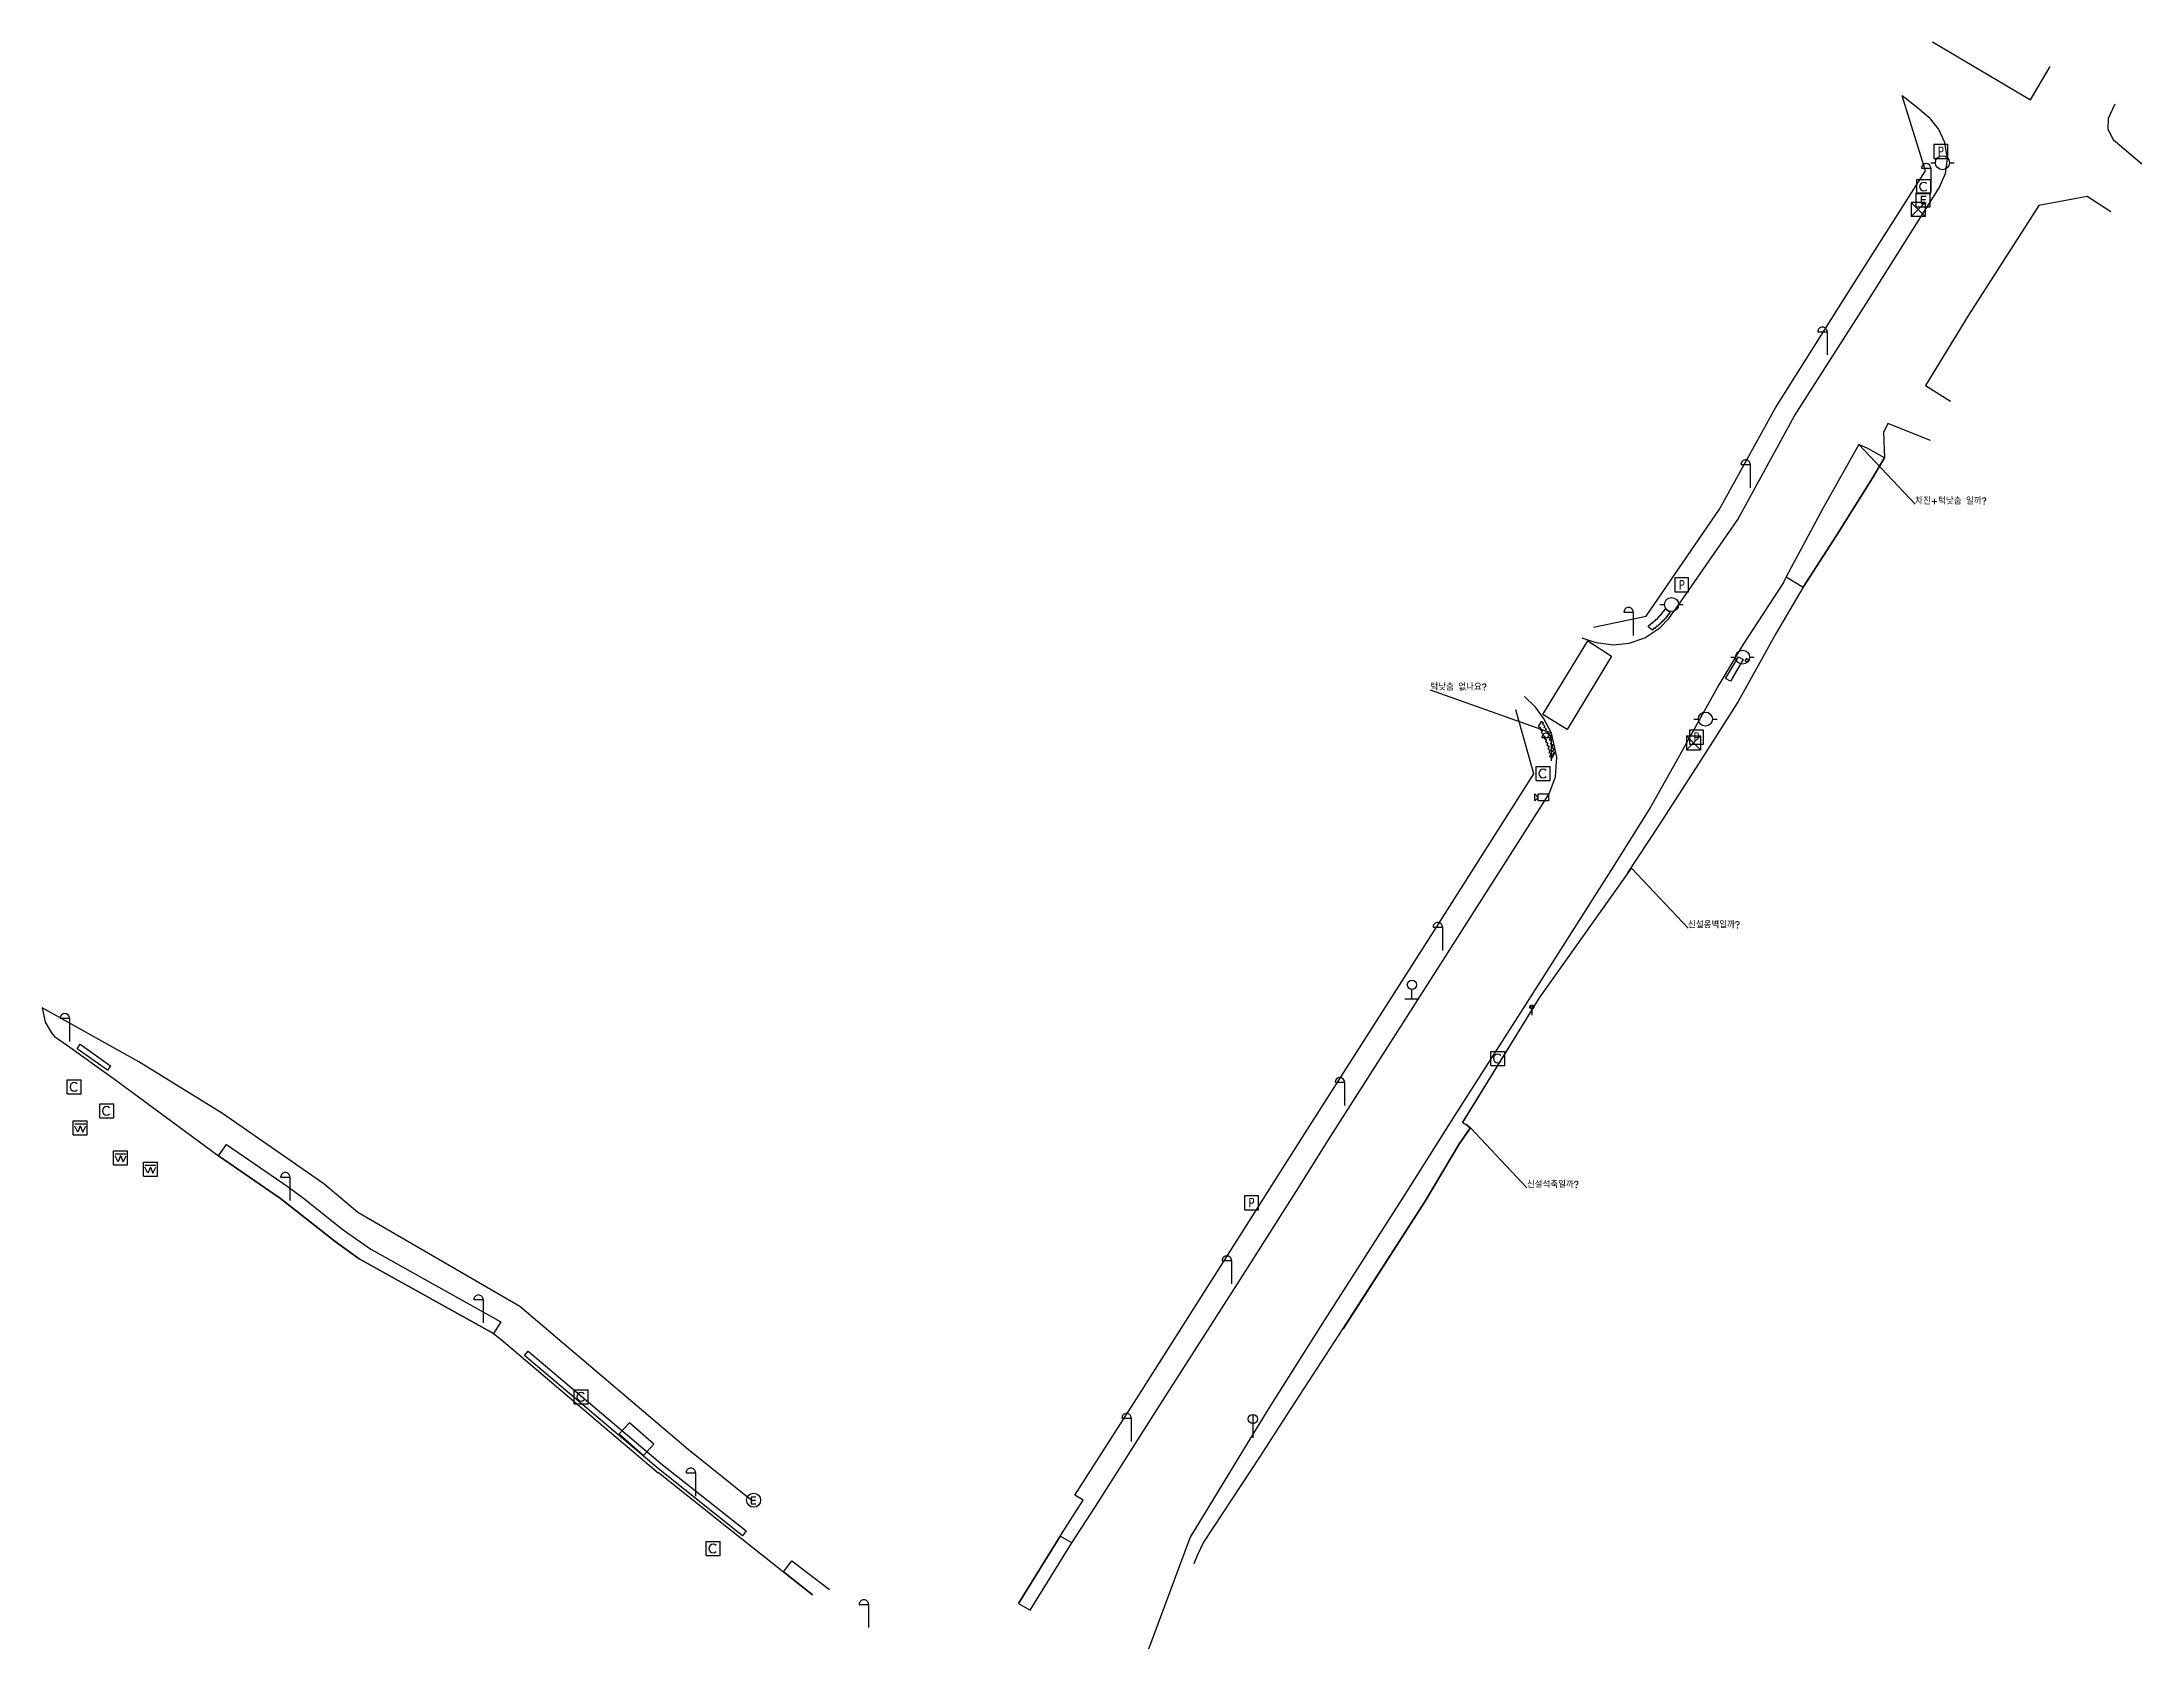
# Model space of a CAD drawing. Header units: millimetres. Extents: x 185651 to 186065, y 561674 to 561940.
# Drawn here: x 185840.3 to 186065.4, y 561673.9 to 561846.2 of the extents above; entities that cross this region are included whole.
import ezdxf
from ezdxf.enums import TextEntityAlignment as Align

# ---------------------------------------------------------------- set-up
doc = ezdxf.new("R2010")
doc.units = ezdxf.units.MM
for name, color, linetype in [('..ERR', 2, 'Continuous'), ('.F도로', 1, 'Continuous'), ('.F버스정류장', 7, 'Continuous'), ('.F석축', 7, 'Continuous'), ('.F옹벽', 7, 'Continuous'), ('.F인도', 1, 'Continuous'), ('.F장편', 4, 'Continuous'), ('.F차량진입', 7, 'Continuous'), ('.F턱낮춤', 6, 'Continuous'), ('.F화단', 3, 'Continuous'), ('.F횡단보도', 7, 'Continuous'), ('CCTV', 7, 'Continuous'), ('가로등', 7, 'Continuous'), ('가로등제어기', 7, 'Continuous'), ('경찰맨홀', 1, 'Continuous'), ('규제표지', 1, 'Continuous'), ('맨홀경찰', 1, 'Continuous'), ('맨홀상수', 5, 'Continuous'), ('맨홀전기', 1, 'Continuous'), ('맨홀통신선', 3, 'Continuous'), ('버스정류장', 7, 'Continuous'), ('신호등', 1, 'Continuous'), ('신호등제어기', 3, 'Continuous'), ('전력주', 7, 'Continuous'), ('통신맨홀', 3, 'Continuous')]:
    doc.layers.add(name, color=color, linetype=linetype)
doc.styles.add('GHS', font='ROMANS', dxfattribs={"bigfont": 'ngsw.shx'})

# ---------------------------------------------------------------- blocks, each defined once
blk = doc.blocks.new('CCTV')
at = {"layer": 'CCTV'}
for points in [[(-0.9375, 0.375), (-0.5625, 0), (-0.9375, -0.375)], [(-0.5625, 0.375), (0.5625, 0.375), (0.5625, -0.375), (-0.5625, -0.375)]]:
    blk.add_lwpolyline(points, close=True, dxfattribs=at)
blk = doc.blocks.new('가로등')
at = {"layer": '가로등'}
for p, q in [((-1, 2.5), (0, 2.5)), ((0, 2.5), (0, 0))]:
    blk.add_line(p, q, dxfattribs=at)
at = {"layer": '가로등', "flags": 128}
blk.add_lwpolyline([(0, 2.5, 0.098), (-0.038, 2.691, 0.098), (-0.146, 2.854, 0.098), (-0.309, 2.962, 0.098), (-0.5, 3, 0.098), (-0.691, 2.962, 0.098), (-0.854, 2.854, 0.098), (-0.962, 2.691, 0.098), (-1, 2.5, 0.098)], format="xyb", dxfattribs=at)
blk = doc.blocks.new('가로등제어기')
at = {"layer": '가로등제어기'}
for points in [[(0.75, -0.75), (-0.75, 0.75)], [(0.75, 0.75), (0.75, -0.75), (-0.75, -0.75), (0.75, 0.75), (-0.75, 0.75), (-0.75, -0.75)]]:
    blk.add_lwpolyline(points, dxfattribs=at)
blk = doc.blocks.new('맨홀경찰')
at = {"layer": '맨홀경찰'}
blk.add_lwpolyline([(-0.77, -0.75), (0.73, -0.75), (0.73, 0.75), (-0.77, 0.75)], close=True, dxfattribs=at)
at = {"layer": '맨홀경찰', "style": 'GHS', "width": 0.7}
blk.add_text('P', height=0.935, dxfattribs=at).set_placement((0, 0), align=Align.MIDDLE)
blk = doc.blocks.new('맨홀상수')
at = {"layer": '맨홀상수', "flags": 128}
for points in [[(-0.75, 0.75), (0.75, 0.75)], [(-0.75, -0.75), (-0.75, 0.75)], [(-0.591, 0.425), (0.591, 0.425)], [(0, 0.222), (-0.266, -0.45), (-0.591, 0.2)], [(0, 0.222), (0.266, -0.45), (0.591, 0.2)], [(0.75, -0.75), (0.75, 0.75)], [(-0.75, -0.75), (0.75, -0.75)]]:
    blk.add_lwpolyline(points, dxfattribs=at)
blk = doc.blocks.new('신호등')
at = {"layer": '신호등', "flags": 128}
for points in [[(-1.25, 0), (-0.75, 0)], [(0.75, 0), (1.25, 0)]]:
    blk.add_lwpolyline(points, dxfattribs=at)
at = {"layer": '신호등'}
blk.add_circle((0, 0), 0.75, dxfattribs=at)
blk = doc.blocks.new('맨홀전기')
at = {"layer": '맨홀전기', "flags": 128}
for points in [[(-0.75, -0.75), (-0.75, 0.75)], [(-0.75, 0.75), (0.75, 0.75)], [(0.296, 0.374), (-0.228, 0.374), (-0.228, -0.368), (0.302, -0.368)], [(0.228, 0), (-0.228, 0)], [(0.75, -0.75), (0.75, 0.75)], [(-0.75, -0.75), (0.75, -0.75)]]:
    blk.add_lwpolyline(points, dxfattribs=at)
blk = doc.blocks.new('전력주')
at = {"layer": '전력주', "flags": 128}
for points in [[(0.249, 0.336), (-0.249, 0.336), (-0.249, -0.386), (0.249, -0.386)], [(0.187, -0.025), (-0.249, -0.025)]]:
    blk.add_lwpolyline(points, dxfattribs=at)
at = {"layer": '전력주'}
blk.add_circle((0, 0), 0.75, dxfattribs=at)
blk = doc.blocks.new('정류장버스정류장')
at = {"layer": '.F버스정류장', "flags": 128}
for points in [[(-0.75, 0), (0.75, 0)], [(0, 0), (0, 1)]]:
    blk.add_lwpolyline(points, dxfattribs=at)
at = {"layer": '.F버스정류장'}
blk.add_circle((0, 1.5), 0.5, dxfattribs=at)
blk = doc.blocks.new('맨홀통신선')
at = {"layer": '맨홀통신선', "color": 5, "flags": 128}
for points in [[(-0.75, 0.75), (0.75, 0.75)], [(-0.75, -0.75), (-0.75, 0.75)], [(0.75, -0.75), (0.75, 0.75)], [(-0.75, -0.75), (0.75, -0.75)]]:
    blk.add_lwpolyline(points, dxfattribs=at)
at = {"layer": '맨홀통신선', "color": 5}
blk.add_arc((0, 0), 0.458, 45.884, 314.116, dxfattribs=at)
blk = doc.blocks.new('신호등제어기')
at = {"layer": '신호등제어기', "color": 5}
for points in [[(0.75, 0.75), (-0.75, -0.75)], [(-0.75, 0.75), (0.75, -0.75)], [(-0.75, 0.75), (0.75, 0.75)], [(-0.75, 0.75), (-0.75, -0.75)], [(0.75, 0.75), (0.75, -0.75)], [(-0.75, -0.75), (0.75, -0.75)]]:
    blk.add_lwpolyline(points, dxfattribs=at)
blk = doc.blocks.new('경찰맨홀')
at = {"layer": '경찰맨홀'}
blk.add_lwpolyline([(-0.77, -0.75), (0.73, -0.75), (0.73, 0.75), (-0.77, 0.75)], close=True, dxfattribs=at)
at = {"layer": '경찰맨홀', "style": 'GHS', "width": 0.7}
blk.add_text('P', height=0.935, dxfattribs=at).set_placement((0, 0), align=Align.MIDDLE)
blk = doc.blocks.new('버스정류장')
at = {"layer": '버스정류장'}
blk.add_lwpolyline([(0, 0.65625), (0, 0)], dxfattribs=at)
blk.add_circle((0, 0.875), 0.21875, dxfattribs=at)
at = {"layer": '버스정류장', "style": 'GHS', "width": 0.5}
blk.add_text('B U S', height=0.0896, dxfattribs=at).set_placement((0, 0.875), align=Align.MIDDLE)
blk = doc.blocks.new('통신맨홀')
at = {"layer": '통신맨홀', "color": 5, "flags": 128}
for points in [[(-0.75, -0.75), (-0.75, 0.75)], [(-0.75, 0.75), (0.75, 0.75)], [(0.75, -0.75), (0.75, 0.75)], [(-0.75, -0.75), (0.75, -0.75)]]:
    blk.add_lwpolyline(points, dxfattribs=at)
at = {"layer": '통신맨홀', "color": 5}
blk.add_arc((0, 0), 0.458, 45.884, 314.116, dxfattribs=at)
blk = doc.blocks.new('규제표지')
at = {"layer": '규제표지', "flags": 128}
blk.add_lwpolyline([(0, 2.5), (0, 0)], dxfattribs=at)
at = {"layer": '규제표지'}
blk.add_circle((0, 2), 0.5, dxfattribs=at)

msp = doc.modelspace()

# ---------------------------------------------------------------- linework, layer by layer
at = {"layer": '..ERR', "color": 5}
for points in [[(186035.04, 561803.03), (186041.08, 561796.61)], [(186002.08, 561772.06), (185989.12, 561776.67)], [(186010.69, 561757.58), (186016.73, 561751.17)], [(185993.42, 561729.74), (185999.46, 561723.32)]]:
    msp.add_lwpolyline(points, dxfattribs=at)
at = {"layer": '.F도로'}
for points in [[(186042.94, 561846.18), (186053.43, 561839.97), (186055.54, 561843.57)], [(186006.61, 561783.45), (186012.25, 561784.63), (186020.1, 561796.1), (186026.11, 561806.96), (186034.31, 561820.01), (186042.2, 561832.35), (186039.69, 561840.4)], [(186062.48, 561839.5), (186061.77, 561837.97), (186061.72, 561836.84), (186062.3, 561835.72), (186065.39, 561833.1)], [(186062.07, 561827.98), (186059.51, 561829.6), (186054.34, 561828.64), (186046.79, 561816.88), (186042.18, 561809.35), (186044.85, 561807.67)], [(186042.71, 561803.46), (186038.16, 561805.27), (186037.67, 561804.32), (186037.78, 561801.6), (186036.35, 561799.2), (186032.66, 561793.28), (186029.09, 561787.72), (186026.22, 561782.87), (186022.1, 561775.48), (186017.85, 561768.78), (186013.58, 561762.15), (186010.25, 561757.09), (186010.25, 561757.04), (186000.77, 561743.71), (185992.54, 561730.36), (185992.92, 561730.1), (185992.99, 561730.07), (185993.36, 561729.73), (185992.19, 561728.09), (185988.52, 561721.9), (185979.72, 561708.23), (185973.7, 561698.94), (185970.8, 561694.44), (185964.8, 561685.32), (185964.14, 561683.97), (185963.76, 561683.01)], [(185944.96, 561678.75), (185949.42, 561685.98), (185951.91, 561689.82), (185951.01, 561690.38), (185957.92, 561701.2), (185966.94, 561715.4), (185972.79, 561724.65), (185976.17, 561729.92), (185989.77, 561751.27), (186000.2, 561767.71), (185998.29, 561774.58)], [(185916.44, 561689.73), (185909.57, 561695.28), (185891.51, 561710.61), (185874.14, 561720.68), (185870.5, 561723.74), (185859.62, 561731.3), (185850.68, 561736.82), (185840.29, 561742.63)]]:
    msp.add_lwpolyline(points, dxfattribs=at)
at = {"layer": '.F버스정류장'}
msp.add_lwpolyline([(185904.78, 561694.62), (185905.88, 561695.82), (185903.26, 561698.14), (185902.17, 561696.94)], close=True, dxfattribs=at)
at = {"layer": '.F석축'}
msp.add_lwpolyline([(185992.93, 561730.14), (185993.02, 561730.12), (185993.42, 561729.74), (185992.23, 561728.06), (185988.56, 561721.88), (185979.76, 561708.21)], dxfattribs=at)
at = {"layer": '.F옹벽'}
msp.add_lwpolyline([(185992.58, 561730.34), (186000.81, 561743.68), (186010.29, 561757.01), (186010.69, 561757.58)], dxfattribs=at)
at = {"layer": '.F인도'}
for points in [[(186005.35, 561782.29), (186006.86, 561781.8), (186008.73, 561781.53), (186010.44, 561781.72), (186012.11, 561782.28), (186013.72, 561783.38), (186014.65, 561784.32), (186015.61, 561785.66), (186022.07, 561794.97), (186028.16, 561806.1), (186035.85, 561818.19), (186043.64, 561830.53), (186044.33, 561832.07), (186044.55, 561833.67), (186044.27, 561835.4), (186043.59, 561836.86), (186042.71, 561837.93), (186041.15, 561839.26), (186039.69, 561840.4)], [(186037.78, 561801.6), (186035.99, 561802.58), (186035.04, 561803.03), (186031.19, 561796.16), (186027.25, 561788.83), (186026.96, 561788.22), (186022.62, 561781.53), (186020.04, 561777.26), (186015.65, 561769.37), (186012.7, 561764.12), (186008.46, 561757.34), (185999.85, 561743.8), (185991.72, 561731.1), (185986.36, 561722.62), (185977.81, 561709.19), (185971.98, 561699.99), (185969.46, 561695.91), (185963.35, 561685.88), (185958.89, 561673.87)], [(185946.23, 561678.02), (185950.68, 561685.25), (185953.2, 561689.16), (185960.13, 561700.03), (185969.01, 561713.91), (185974.97, 561723.32), (185978.12, 561728.36), (185991.8, 561749.81), (186001.86, 561765.58), (186002.53, 561767.38), (186002.68, 561769.49), (186002.08, 561772.06), (186001.25, 561773.68), (186000.38, 561774.87), (185999.19, 561776)], [(185840.29, 561742.63), (185840.64, 561741.08), (185841.29, 561739.95), (185841.64, 561739.54), (185843.03, 561738.58), (185847.93, 561735.07), (185859.22, 561726.76), (185865.87, 561722.18), (185871.72, 561717.57), (185874.27, 561715.71), (185888.7, 561707.7), (185889.52, 561707.06), (185906.35, 561692.76), (185906.38, 561692.78), (185914.22, 561686.55), (185919.78, 561682.14), (185922.88, 561679.69)]]:
    msp.add_lwpolyline(points, dxfattribs=at)
at = {"layer": '.F장편', "color": 5}
for points in [[(186014.82, 561785.06), (186014.65, 561784.81), (186014.63, 561784.82), (186014.47, 561784.59), (186014.45, 561784.61), (186014.27, 561784.34), (186014.24, 561784.37), (186014.07, 561784.12), (186014.04, 561784.14), (186013.86, 561783.9), (186013.81, 561783.94), (186013.64, 561783.7), (186013.59, 561783.73), (186013.42, 561783.49), (186013.35, 561783.54), (186013.17, 561783.3), (186013.11, 561783.35), (186012.93, 561783.11), (186012.45, 561783.47), (186012.62, 561783.71), (186012.69, 561783.66), (186012.86, 561783.9), (186012.93, 561783.85), (186013.11, 561784.09), (186013.15, 561784.05), (186013.33, 561784.29), (186013.38, 561784.26), (186013.55, 561784.49), (186013.58, 561784.48), (186013.75, 561784.72), (186013.79, 561784.7), (186013.95, 561784.93), (186013.97, 561784.92), (186014.15, 561785.18), (186014.17, 561785.17), (186014.33, 561785.4)], [(186022.14, 561780.26), (186022.65, 561779.96), (186021.27, 561777.64), (186020.76, 561777.93)], [(186022.81, 561779.83), (186023.07, 561779.7), (186023.24, 561779.95), (186022.99, 561780.08)], [(186000.68, 561772.8), (186000.94, 561772.64), (186000.84, 561772.48), (186001.1, 561772.32), (186001, 561772.16), (186001.25, 561772.01), (186001.15, 561771.84), (186001.41, 561771.69), (186001.31, 561771.52), (186001.57, 561771.37), (186001.45, 561771.17), (186001.71, 561771.01), (186001.59, 561770.81), (186001.84, 561770.65), (186001.7, 561770.4), (186001.95, 561770.25), (186001.8, 561770), (186002.06, 561769.86), (186001.9, 561769.57), (186002.16, 561769.42), (186002.46, 561769.95), (186002.21, 561770.1), (186002.37, 561770.37), (186002.11, 561770.52), (186002.26, 561770.77), (186002, 561770.92), (186002.15, 561771.17), (186001.89, 561771.33), (186002.01, 561771.53), (186001.75, 561771.68), (186001.87, 561771.89), (186001.62, 561772.04), (186001.72, 561772.2), (186001.47, 561772.35), (186001.57, 561772.52), (186001.31, 561772.67), (186001.4, 561772.84), (186001.14, 561773), (186001.24, 561773.16), (186000.98, 561773.31)], [(185847.3, 561735.92), (185844.05, 561738.23), (185844.39, 561738.72), (185847.64, 561736.4)], [(185915.77, 561686.54), (185915.39, 561686.01), (185906.38, 561693.18), (185892, 561705.36), (185892.39, 561705.82), (185892.85, 561705.43), (185906.76, 561693.64)]]:
    msp.add_lwpolyline(points, close=True, dxfattribs=at)
msp.add_lwpolyline([(186002.46, 561769.95), (186001.87, 561769.55)], dxfattribs=at)
at = {"layer": '.F차량진입'}
msp.add_lwpolyline([(186037.78, 561801.6), (186035.99, 561802.58), (186035.04, 561803.03), (186031.19, 561796.16), (186027.25, 561788.83), (186029.09, 561787.72), (186032.66, 561793.28), (186036.35, 561799.2), (186037.78, 561801.6)], dxfattribs=at)
msp.add_lwpolyline([(185949.42, 561685.98), (185944.96, 561678.75), (185946.23, 561678.02), (185950.68, 561685.25)], close=True, dxfattribs=at)
at = {"layer": '.F턱낮춤', "const_width": 0.05}
for points in [[(186020.04, 561777.26), (186022.62, 561781.53), (186026.96, 561788.22), (186027.25, 561788.83), (186031.19, 561796.16), (186035.04, 561803.03)], [(186012.11, 561782.28), (186013.72, 561783.38), (186014.65, 561784.32), (186015.61, 561785.66)], [(185847.93, 561735.07), (185843.03, 561738.58)]]:
    msp.add_lwpolyline(points, dxfattribs=at)
at = {"layer": '.F화단', "color": 30}
msp.add_lwpolyline([(185859.22, 561726.76), (185860.08, 561727.95), (185866.67, 561723.41), (185868.31, 561722.21), (185872.56, 561718.81), (185875.53, 561716.73), (185889.48, 561708.95), (185888.7, 561707.7), (185874.27, 561715.71), (185871.72, 561717.57), (185865.87, 561722.18)], close=True, dxfattribs=at)
msp.add_lwpolyline([(185922.88, 561679.69), (185919.78, 561682.14), (185920.68, 561683.33), (185924.69, 561680.25)], dxfattribs=at)
at = {"layer": '.F횡단보도'}
msp.add_lwpolyline([(186003.76, 561772.47), (186001.18, 561774.06), (186005.98, 561781.98), (186008.54, 561780.34)], close=True, dxfattribs=at)

# ---------------------------------------------------------------- block references
at = {"layer": '.F버스정류장'}
msp.add_blockref('정류장버스정류장', (185987.14, 561743.59), dxfattribs=at)
at = {"layer": 'CCTV'}
msp.add_blockref('CCTV', (186001.23, 561765.18), dxfattribs=at)
at = {"layer": '가로등'}
for p in [(186042.76, 561830.14), (186031.64, 561812.62), (186023.41, 561798.38), (186010.86, 561782.55), (186002.05, 561769.09), (185990.4, 561748.78), (185843.23, 561739), (185979.91, 561732.14), (185866.87, 561721.96), (185967.79, 561713.02), (185887.57, 561708.83), (185957.05, 561696.13), (185910.34, 561690.27), (185928.89, 561676.16)]:
    msp.add_blockref('가로등', p, dxfattribs=at)
at = {"layer": '가로등제어기'}
msp.add_blockref('가로등제어기', (186041.4, 561828.21), dxfattribs=at)
at = {"layer": '경찰맨홀'}
msp.add_blockref('경찰맨홀', (186017.65, 561771.63), dxfattribs=at)
at = {"layer": '규제표지'}
msp.add_blockref('규제표지', (185970.09, 561696.53), dxfattribs=at)
at = {"layer": '맨홀경찰'}
for p in [(186043.85, 561834.44), (186016.07, 561787.96), (185969.96, 561721.71)]:
    msp.add_blockref('맨홀경찰', p, dxfattribs=at)
at = {"layer": '맨홀상수'}
for p in [(185844.39, 561729.74), (185848.71, 561726.55), (185851.91, 561725.33)]:
    msp.add_blockref('맨홀상수', p, dxfattribs=at)
at = {"layer": '맨홀전기'}
msp.add_blockref('맨홀전기', (186041.95, 561829.24), dxfattribs=at)
at = {"layer": '맨홀통신선', "color": 5}
for p in [(186042.02, 561830.67), (186001.2, 561767.75), (185843.75, 561734.15), (185847.22, 561731.58), (185898.07, 561700.91), (185912.24, 561684.65)]:
    msp.add_blockref('맨홀통신선', p, dxfattribs=at)
at = {"layer": '버스정류장'}
msp.add_blockref('버스정류장', (185999.99, 561741.84), dxfattribs=at)
at = {"layer": '신호등'}
for p in [(186044, 561833.24), (186014.97, 561785.86), (186022.58, 561780.22), (186018.59, 561773.58)]:
    msp.add_blockref('신호등', p, dxfattribs=at)
at = {"layer": '신호등제어기', "color": 5}
msp.add_blockref('신호등제어기', (186017.33, 561771.05), dxfattribs=at)
at = {"layer": '전력주'}
msp.add_blockref('전력주', (185916.57, 561689.82), dxfattribs=at)
at = {"layer": '통신맨홀', "color": 5}
msp.add_blockref('통신맨홀', (185996.33, 561737.19), dxfattribs=at)

# ---------------------------------------------------------------- texts
at = {"layer": '..ERR', "color": 5, "style": 'GHS'}
for s, p in [('차진+턱낮춤 일까?', (186041.08, 561796.61)), ('턱낮춤 없나요?', (185989.12, 561776.67)), ('신설옹벽일까?', (186016.73, 561751.17)), ('신설석축일까?', (185999.46, 561723.32))]:
    msp.add_text(s, height=0.7, dxfattribs=at).set_placement(p)

doc.saveas('drawing.dxf')
